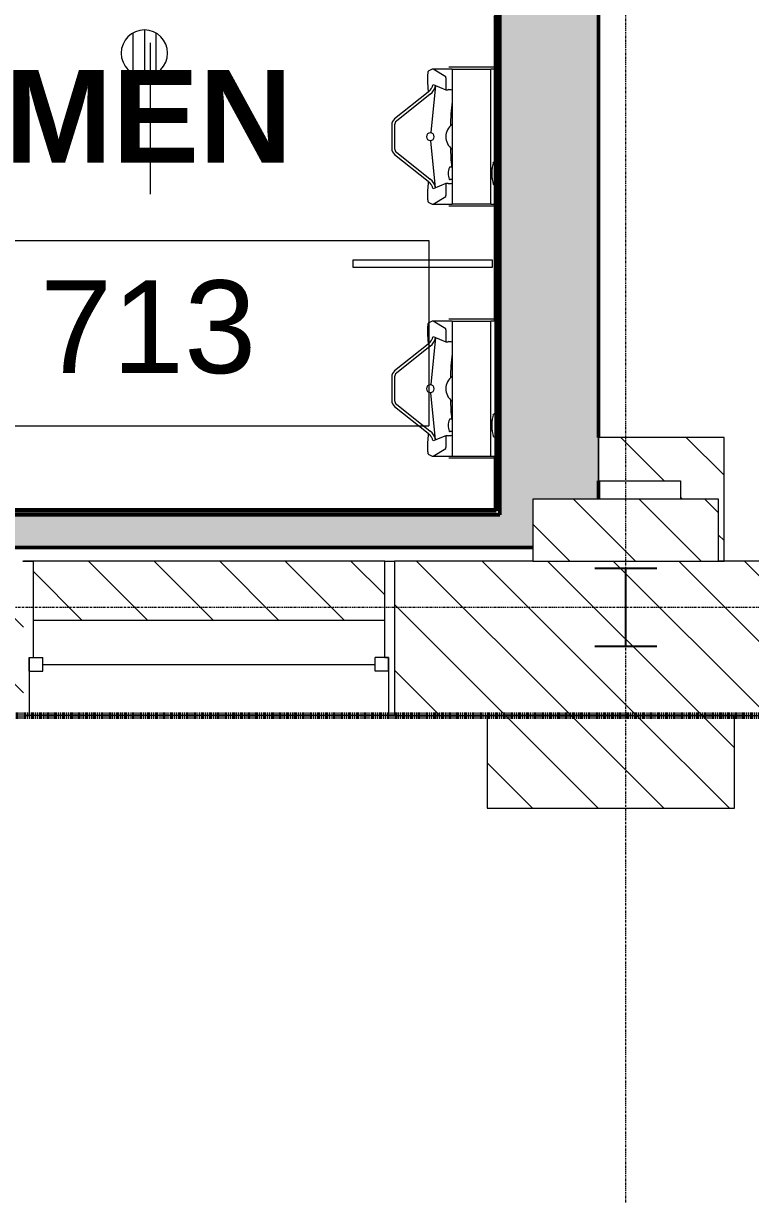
# Model space of a CAD drawing. Header units: inches. Extents: x -1106 to 1409, y -1111 to 918.
# Drawn here: x 537.3 to 631.3, y -305.2 to -153.6 of the extents above; entities that cross this region are included whole.
import ezdxf

# ---------------------------------------------------------------- set-up
doc = ezdxf.new("R2010")
doc.units = ezdxf.units.IN
doc.header["$MEASUREMENT"] = 0
doc.linetypes.add('Double Dash 3_8_', pattern=[1, 0.375, -0.125, 0.125, -0.125, 0.125, -0.125])
doc.linetypes.add('Grid Line 1_4_', pattern=[0.4375, 0.25, -0.0625, 0.0625, -0.0625])
for name, color, linetype, lineweight in [('A-AREA-IDEN', 2, 'Continuous', 9), ('A-DETL', 90, 'Continuous', 13), ('A-GENM', 13, 'Continuous', 9), ('A-GLAZ', 151, 'Continuous', 13), ('A-WALL', 113, 'Continuous', 13), ('A-WALL-PATT', 111, 'Continuous', 13), ('I-WALL', 2, 'Continuous', 13), ('P-SANR-FIXT', 6, 'Continuous', 9), ('Q-SPCQ', 91, 'Continuous', 13), ('S-COLS', 52, 'Continuous', 13), ('S-COLS-SYMB', 171, 'Continuous', 20), ('S-GRID', 1, 'Continuous', 9)]:
    doc.layers.add(name, color=color, linetype=linetype, lineweight=lineweight)
doc.styles.add('Arial_3', font='arial.ttf', dxfattribs={"height": 12})
doc.styles.add('Arial_B', font='arialbd.ttf', dxfattribs={"height": 12})
pattern_1 = [(135, (0, 0), (-4.24264, -4.24264), [])]

# ---------------------------------------------------------------- blocks, each defined once
blk = doc.blocks.new('Concrete-Square-Column - 24 x 8 pier-3368453-7TH FLOOR TELECOM UNDERFLOOR ROUTING PLAN')
at = {"layer": 'S-COLS', "lineweight": 9}
h = blk.add_hatch(dxfattribs=at)
h.set_pattern_fill('FP_11', color=53, style=0, pattern_type=2)
h.set_pattern_definition([(225, (-219.244, -615.18), (4.24264, -4.24264), [])])
h.paths.add_polyline_path([(4, 12), (-4, 12), (-4, -12), (4, -12)], flags=0)
at = {"layer": 'S-COLS', "color": 133, "lineweight": 20}
for p, q in [((4, 12), (-4, 12)), ((-4, 12), (-4, -12)), ((4, -12), (4, 12)), ((-4, -12), (4, -12))]:
    blk.add_line(p, q, dxfattribs=at)
blk = doc.blocks.new('FP_18-7TH FLOOR TELECOM UNDERFLOOR ROUTING PLAN')
at = {"layer": 'A-WALL-PATT', "color": 254, "lineweight": 9}
for p, q in [((467.92, -216.45), (467.92, -216.44)), ((473.92, -216.45), (473.92, -216.44)), ((479.92, -216.45), (479.92, -216.44)), ((485.92, -216.45), (485.92, -216.44)), ((491.92, -216.45), (491.92, -216.44)), ((497.92, -216.45), (497.92, -216.44)), ((503.92, -216.45), (503.92, -216.44)), ((509.92, -216.45), (509.92, -216.44)), ((515.92, -216.45), (515.92, -216.44)), ((521.92, -216.45), (521.92, -216.44)), ((527.92, -216.45), (527.92, -216.44)), ((533.92, -216.45), (533.92, -216.44)), ((539.92, -216.45), (539.92, -216.44)), ((545.92, -216.45), (545.92, -216.44)), ((551.92, -216.45), (551.92, -216.44)), ((557.92, -216.45), (557.92, -216.44)), ((563.92, -216.45), (563.92, -216.44)), ((569.92, -216.45), (569.92, -216.44)), ((575.92, -216.45), (575.92, -216.44)), ((581.92, -216.45), (581.92, -216.44)), ((587.92, -216.45), (587.92, -216.44)), ((593.92, -216.45), (593.92, -216.44))]:
    blk.add_line(p, q, dxfattribs=at)
blk = doc.blocks.new('Basic Wall _ Wall Tile - Restroom 3x6  - 1_2_ Higher - ___-2704307-7TH FLOOR TELECOM UNDERFLOOR ROUTING PLAN')
at = {"layer": 'I-WALL', "color": 253}
blk.add_line((598.17, -216.49), (462.17, -216.49), dxfattribs=at)
at = {"layer": 'I-WALL', "color": 253, "flags": 128}
for points in [[(461.92, -216.74), (461.92, -216.74), (461.95, -216.71), (461.99, -216.67), (462.04, -216.62), (462.1, -216.56), (462.17, -216.49)], [(598.17, -216.49), (598.23, -216.56), (598.3, -216.62), (598.35, -216.67), (598.38, -216.71), (598.41, -216.74), (598.42, -216.74)]]:
    blk.add_lwpolyline(points, dxfattribs=at)
at = {"layer": 'I-WALL', "color": 253}
blk.add_blockref('FP_18-7TH FLOOR TELECOM UNDERFLOOR ROUTING PLAN', (0, 0), dxfattribs=at)
blk = doc.blocks.new('FP_19-7TH FLOOR TELECOM UNDERFLOOR ROUTING PLAN')
at = {"layer": 'A-WALL-PATT', "color": 254, "lineweight": 9}
for p, q in [((598.12, -156.74), (598.11, -156.74)), ((598.12, -162.74), (598.11, -162.74)), ((598.12, -168.74), (598.11, -168.74)), ((598.12, -174.74), (598.11, -174.74)), ((598.12, -180.74), (598.11, -180.74)), ((598.12, -186.74), (598.11, -186.74)), ((598.12, -210.74), (598.11, -210.74))]:
    blk.add_line(p, q, dxfattribs=at)
blk = doc.blocks.new('Basic Wall _ Wall Tile - Restroom 3x6  - 1_2_ Higher - ___-2704626-7TH FLOOR TELECOM UNDERFLOOR ROUTING PLAN')
at = {"layer": 'I-WALL', "color": 253}
for p, q in [((598.17, -152.74), (598.17, -192.18)), ((598.17, -209.68), (598.17, -216.49))]:
    blk.add_line(p, q, dxfattribs=at)
at = {"layer": 'I-WALL', "color": 253, "flags": 128}
for points in [[(598.17, -152.74), (598.23, -152.68), (598.3, -152.62), (598.35, -152.56), (598.38, -152.53), (598.41, -152.5), (598.42, -152.49)], [(598.42, -216.74), (598.41, -216.74), (598.38, -216.71), (598.35, -216.67), (598.3, -216.62), (598.23, -216.56), (598.17, -216.49)]]:
    blk.add_lwpolyline(points, dxfattribs=at)
at = {"layer": 'I-WALL', "color": 253}
blk.add_blockref('FP_19-7TH FLOOR TELECOM UNDERFLOOR ROUTING PLAN', (0, 0), dxfattribs=at)
blk = doc.blocks.new('Double Hung - 48_ x 88_-2956991-7TH FLOOR TELECOM UNDERFLOOR ROUTING PLAN')
at = {"layer": 'A-GLAZ', "color": 133, "lineweight": 20}
for p, q in [((-22.75, 10), (-24, 10)), ((-22.75, 10), (-22.75, -2.5)), ((22.75, 10), (24, 10)), ((22.75, -2.5), (22.75, 10)), ((-23.25, -2.5), (-21.5, -2.5)), ((-23.25, -4.25), (-23.25, -2.5)), ((-23.25, -2.5), (-22.75, -2.5)), ((-23.25, -2.5), (-23.25, -10)), ((-21.5, -4.25), (-21.5, -2.5)), ((21.5, -4.25), (21.5, -2.5)), ((23.25, -2.5), (21.5, -2.5)), ((22.75, -2.5), (23.25, -2.5)), ((23.25, -4.25), (23.25, -2.5)), ((23.25, -2.5), (23.25, -10)), ((-23.25, -4.25), (-21.5, -4.25)), ((-21.5, -3.375), (21.5, -3.375)), ((23.25, -4.25), (21.5, -4.25)), ((-24, -10), (-23.25, -10)), ((24, -10), (23.25, -10))]:
    blk.add_line(p, q, dxfattribs=at)
blk = doc.blocks.new('Shelf-Bradley_Corp-Stainless-9094x - 9094-18-3061667-7TH FLOOR TELECOM UNDERFLOOR ROUTING PLAN')
at = {"layer": 'A-GENM', "color": 53}
for p, q in [((598.18, -159.31), (592.29, -159.31)), ((598.18, -177.31), (592.29, -177.31))]:
    blk.add_line(p, q, dxfattribs=at)
at = {"layer": 'Q-SPCQ', "color": 53, "lineweight": 9}
for p, q in [((592.74, -159.56), (592.74, -177.06)), ((592.74, -159.56), (592.86, -159.56)), ((592.86, -159.56), (597.61, -159.56)), ((597.61, -159.56), (597.74, -159.56)), ((597.74, -177.06), (597.74, -159.56)), ((592.86, -177.06), (592.74, -177.06)), ((597.61, -177.06), (592.86, -177.06)), ((597.74, -177.06), (597.61, -177.06))]:
    blk.add_line(p, q, dxfattribs=at)
blk = doc.blocks.new('Urinal-Manual Flushometer - WEUS 1000_1001-0_13-4730722-7TH FLOOR TELECOM UNDERFLOOR ROUTING PLAN')
at = {"layer": 'A-GENM', "color": 53}
for p, q in [((2.62, 20), (-0.85, 15.67)), ((2.62, 20), (-0.85, 15.67)), ((2.91, 19.77), (-0.57, 15.41)), ((2.91, 19.77), (-0.57, 15.41)), ((6.44, 20.38), (3.4, 20.38)), ((6.44, 20.38), (3.4, 20.38)), ((6.44, 20), (3.4, 20)), ((6.44, 20), (3.4, 20)), ((10.41, 15.41), (6.93, 19.77)), ((10.41, 15.41), (6.93, 19.77)), ((10.69, 15.66), (7.22, 20)), ((10.69, 15.66), (7.22, 20)), ((-3.57, 15.65), (-3.83, 15.15)), ((-3.57, 15.65), (-3.83, 15.15)), ((-1.04, 15.67), (-2.11, 15.73)), ((-1.04, 15.67), (-2.11, 15.73)), ((-1.7, 14.69), (4.39, 15.32)), ((-1.7, 14.69), (4.39, 15.32)), ((11.54, 14.69), (5.45, 15.32)), ((11.54, 14.69), (5.45, 15.32)), ((11.96, 15.73), (10.69, 15.66)), ((11.96, 15.73), (10.69, 15.66)), ((13.67, 15.15), (13.41, 15.65)), ((13.67, 15.15), (13.41, 15.65)), ((-3.83, 15.15), (-3.83, 12.55)), ((-3.83, 15.15), (-3.83, 12.55)), ((-3.83, 15), (-2.84, 13.39)), ((-3.83, 15), (-2.84, 13.39)), ((-1.16, 13.38), (-1.84, 15.02)), ((-1.16, 13.38), (-1.84, 15.02)), ((11.68, 15.02), (11, 13.38)), ((11.68, 15.02), (11, 13.38)), ((12.68, 13.39), (13.67, 15)), ((12.68, 13.39), (13.67, 15)), ((13.67, 12.55), (13.67, 15.15)), ((13.67, 12.55), (13.67, 15.15)), ((-1.16, 13.38), (-2.69, 13.38)), ((-1.16, 13.38), (-2.69, 13.38)), ((-1.16, 13.08), (-1.16, 13.38)), ((-1.16, 13.08), (-1.16, 13.38)), ((-0.64, 12.55), (-0.64, 12.83)), ((-0.64, 12.55), (-0.64, 12.83)), ((0.98, 12.55), (0.98, 12.83)), ((0.98, 12.55), (0.98, 12.83)), ((12.53, 13.38), (11, 13.38)), ((11, 13.38), (11, 13.08)), ((12.53, 13.38), (11, 13.38)), ((11, 13.38), (11, 13.08)), ((-3.83, 7.56), (-3.83, 6.87)), ((-3.83, 7.56), (-3.83, 6.87)), ((-1.38, 6.87), (-1.38, 6.99)), ((-1.38, 6.87), (-1.38, 6.99)), ((-0.45, 7.38), (-0.45, 7.56)), ((-0.45, 7.38), (-0.45, 7.56)), ((-0.45, 7.38), (0.8, 7.38)), ((-0.45, 7.38), (0.8, 7.38)), ((0.8, 7.38), (0.8, 7.56)), ((0.8, 7.38), (0.8, 7.56)), ((1.73, 6.87), (1.73, 6.99)), ((1.73, 6.87), (1.73, 6.99)), ((13.67, 6.87), (13.67, 7.56)), ((13.67, 6.87), (13.67, 7.56))]:
    blk.add_line(p, q, dxfattribs=at)
for centre, radius, start, end in [((3.4, 19.38), 1, 90, 141.3402), ((3.4, 19.38), 1, 90, 141.3402), ((3.4, 19.38), 0.625, 90, 141.3402), ((3.4, 19.38), 0.625, 90, 141.3402), ((6.44, 19.38), 1, 38.6598, 90), ((6.44, 19.38), 1, 38.6598, 90), ((6.44, 19.38), 0.625, 38.6598, 90), ((6.44, 19.38), 0.625, 38.6598, 90), ((-2.16, 16.69), 2.05, 282.9659, 321.3402), ((-2.16, 16.69), 2.05, 282.9659, 321.3402), ((4.92, 15.38), 0.5, 90, 270), ((4.92, 15.38), 0.5, 90, 270), ((4.92, 15.38), 0.5, 270, 90), ((4.92, 15.38), 0.5, 270, 90), ((12.01, 16.69), 2.05, 218.6598, 257.0341), ((12.01, 16.69), 2.05, 218.6598, 257.0341), ((1.05, 13.08), 2.21, 180, 193.744), ((1.05, 13.08), 2.21, 180, 193.744), ((-0.54, 12.83), 0.0994, 109.3933, 177.8289), ((-0.54, 12.83), 0.0994, 109.3933, 177.8289), ((0.17, 11.35), 1.74, 64.4311, 115.2542), ((0.17, 11.35), 1.74, 64.4311, 115.2542), ((0.88, 12.83), 0.0994, 2.1711, 64.4311), ((0.88, 12.83), 0.0994, 2.1711, 64.4311), ((4.92, -31.13), 43.94, 91.8375, 95.1488), ((4.92, -31.13), 43.94, 91.8375, 95.1488), ((4.92, 11.38), 1.99, 36.6728, 142.6894), ((4.92, 11.38), 1.99, 36.6728, 142.6894), ((4.92, -31.13), 43.94, 84.0914, 88.1625), ((4.92, -31.13), 43.94, 84.0914, 88.1625), ((8.8, 13.08), 2.21, 346.2038, 0), ((8.8, 13.08), 2.21, 346.2038, 0), ((-1.03, 6.93), 0.358, 106.7178, 171.2822), ((-1.03, 6.93), 0.358, 106.7178, 171.2822), ((-0.45, 5.01), 2.36, 90, 106.7178), ((-0.45, 5.01), 2.36, 90, 106.7178), ((0.8, 5.01), 2.36, 73.2822, 90), ((0.8, 5.01), 2.36, 73.2822, 90), ((1.37, 6.93), 0.358, 8.7178, 73.2822), ((1.37, 6.93), 0.358, 8.7178, 73.2822)]:
    blk.add_arc(centre, radius, start, end, dxfattribs=at)
for centre, start_param, end_param in [((-2.69, 13.39), 3.20102, 4.69112), ((-2.69, 13.39), 3.20102, 4.69112), ((12.53, 13.39), 4.733658, 6.223758), ((12.53, 13.39), 4.733658, 6.223758)]:
    blk.add_ellipse(centre, major_axis=(0.151, 0), ratio=0.100751, start_param=start_param, end_param=end_param, dxfattribs=at)
for points, knots in [([(-2.11, 15.73), (-2.22, 15.74), (-2.46, 15.75), (-2.83, 15.74), (-3.16, 15.73), (-3.4, 15.7), (-3.53, 15.68), (-3.57, 15.66), (-3.57, 15.65)], [0, 0, 0, 0, 0.181818, 0.363636, 0.545455, 0.727273, 0.863636, 1, 1, 1, 1]), ([(-2.11, 15.73), (-2.22, 15.74), (-2.46, 15.75), (-2.83, 15.74), (-3.16, 15.73), (-3.4, 15.7), (-3.53, 15.68), (-3.57, 15.66), (-3.57, 15.65)], [0, 0, 0, 0, 0.181818, 0.363636, 0.545455, 0.727273, 0.863636, 1, 1, 1, 1]), ([(-1.84, 15.02), (-1.77, 15.05), (-1.65, 15.09), (-1.49, 15.15), (-1.39, 15.21), (-1.32, 15.25), (-1.27, 15.28), (-1.22, 15.31), (-1.17, 15.36), (-1.07, 15.43), (-0.96, 15.54), (-0.88, 15.62), (-0.85, 15.67)], [0, 0, 0, 0, 0.1, 0.2, 0.3, 0.35, 0.4, 0.45, 0.5, 0.6, 0.8, 1, 1, 1, 1]), ([(-1.84, 15.02), (-1.77, 15.05), (-1.65, 15.09), (-1.49, 15.15), (-1.39, 15.21), (-1.32, 15.25), (-1.27, 15.28), (-1.22, 15.31), (-1.17, 15.36), (-1.07, 15.43), (-0.96, 15.54), (-0.88, 15.62), (-0.85, 15.67)], [0, 0, 0, 0, 0.1, 0.2, 0.3, 0.35, 0.4, 0.45, 0.5, 0.6, 0.8, 1, 1, 1, 1]), ([(10.69, 15.66), (10.73, 15.62), (10.8, 15.53), (10.92, 15.43), (11.01, 15.35), (11.07, 15.31), (11.12, 15.28), (11.17, 15.25), (11.23, 15.2), (11.33, 15.15), (11.49, 15.09), (11.61, 15.05), (11.68, 15.02)], [0, 0, 0, 0, 0.2, 0.4, 0.5, 0.55, 0.6, 0.65, 0.7, 0.8, 0.9, 1, 1, 1, 1]), ([(10.69, 15.66), (10.73, 15.62), (10.8, 15.53), (10.92, 15.43), (11.01, 15.35), (11.07, 15.31), (11.12, 15.28), (11.17, 15.25), (11.23, 15.2), (11.33, 15.15), (11.49, 15.09), (11.61, 15.05), (11.68, 15.02)], [0, 0, 0, 0, 0.2, 0.4, 0.5, 0.55, 0.6, 0.65, 0.7, 0.8, 0.9, 1, 1, 1, 1]), ([(13.41, 15.65), (13.41, 15.65), (13.39, 15.67), (13.34, 15.68), (13.25, 15.7), (13.13, 15.71), (12.99, 15.73), (12.78, 15.74), (12.51, 15.75), (12.21, 15.74), (12.04, 15.74), (11.96, 15.73)], [0, 0, 0, 0, 0.090909, 0.181818, 0.272727, 0.363636, 0.454545, 0.545455, 0.727273, 0.863636, 1, 1, 1, 1]), ([(13.41, 15.65), (13.41, 15.65), (13.39, 15.67), (13.34, 15.68), (13.25, 15.7), (13.13, 15.71), (12.99, 15.73), (12.78, 15.74), (12.51, 15.75), (12.21, 15.74), (12.04, 15.74), (11.96, 15.73)], [0, 0, 0, 0, 0.090909, 0.181818, 0.272727, 0.363636, 0.454545, 0.545455, 0.727273, 0.863636, 1, 1, 1, 1])]:
    blk.add_open_spline(points, degree=3, knots=knots, dxfattribs=at)
blk.add_open_spline([(-0.85, 15.67), (-0.88, 15.67), (-0.94, 15.67), (-1.01, 15.67), (-1.04, 15.67)], degree=3, dxfattribs=at)
blk.add_open_spline([(-0.85, 15.67), (-0.88, 15.67), (-0.94, 15.67), (-1.01, 15.67), (-1.04, 15.67)], degree=3, dxfattribs=at)
blk = doc.blocks.new('Urinal Partition - Urinal Partition-4730723-7TH FLOOR TELECOM UNDERFLOOR ROUTING PLAN')
at = {"layer": 'Q-SPCQ', "color": 53, "lineweight": 9}
for p, q in [((-0.98, 7.37), (-0.98, 25.37)), ((-0.98, 25.37), (0.02, 25.37)), ((0.02, 25.37), (0.02, 7.37)), ((0.02, 7.37), (-0.98, 7.37))]:
    blk.add_line(p, q, dxfattribs=at)
blk = doc.blocks.new('Urinal-Manual Flushometer - WEUS 1000_1001-0_13-V42-7TH FLOOR TELECOM UNDERFLOOR ROUTING PLAN')
at = {"layer": 'A-GENM', "color": 53}
for p, q in [((2.62, 20), (-0.85, 15.67)), ((2.62, 20), (-0.85, 15.67)), ((2.91, 19.77), (-0.57, 15.41)), ((2.91, 19.77), (-0.57, 15.41)), ((6.44, 20.38), (3.4, 20.38)), ((6.44, 20.38), (3.4, 20.38)), ((6.44, 20), (3.4, 20)), ((6.44, 20), (3.4, 20)), ((10.41, 15.41), (6.93, 19.77)), ((10.41, 15.41), (6.93, 19.77)), ((10.69, 15.66), (7.22, 20)), ((10.69, 15.66), (7.22, 20)), ((-3.57, 15.65), (-3.83, 15.15)), ((-3.57, 15.65), (-3.83, 15.15)), ((-1.04, 15.67), (-2.11, 15.73)), ((-1.04, 15.67), (-2.11, 15.73)), ((-1.7, 14.69), (4.39, 15.32)), ((-1.7, 14.69), (4.39, 15.32)), ((11.54, 14.69), (5.45, 15.32)), ((11.54, 14.69), (5.45, 15.32)), ((11.96, 15.73), (10.69, 15.66)), ((11.96, 15.73), (10.69, 15.66)), ((13.67, 15.15), (13.41, 15.65)), ((13.67, 15.15), (13.41, 15.65)), ((-3.83, 15.15), (-3.83, 12.55)), ((-3.83, 15.15), (-3.83, 12.55)), ((-3.83, 15), (-2.84, 13.39)), ((-3.83, 15), (-2.84, 13.39)), ((-1.16, 13.38), (-1.84, 15.02)), ((-1.16, 13.38), (-1.84, 15.02)), ((11.68, 15.02), (11, 13.38)), ((11.68, 15.02), (11, 13.38)), ((12.68, 13.39), (13.67, 15)), ((12.68, 13.39), (13.67, 15)), ((13.67, 12.55), (13.67, 15.15)), ((13.67, 12.55), (13.67, 15.15)), ((-1.16, 13.38), (-2.69, 13.38)), ((-1.16, 13.38), (-2.69, 13.38)), ((-1.16, 13.08), (-1.16, 13.38)), ((-1.16, 13.08), (-1.16, 13.38)), ((-0.64, 12.55), (-0.64, 12.83)), ((-0.64, 12.55), (-0.64, 12.83)), ((0.98, 12.55), (0.98, 12.83)), ((0.98, 12.55), (0.98, 12.83)), ((12.53, 13.38), (11, 13.38)), ((11, 13.38), (11, 13.08)), ((12.53, 13.38), (11, 13.38)), ((11, 13.38), (11, 13.08)), ((-3.83, 7.56), (-3.83, 7.13)), ((-3.83, 7.56), (-3.83, 7.13)), ((-0.45, 7.38), (-0.45, 7.56)), ((-0.45, 7.38), (-0.45, 7.56)), ((-0.45, 7.38), (0.8, 7.38)), ((-0.45, 7.38), (0.8, 7.38)), ((0.8, 7.38), (0.8, 7.56)), ((0.8, 7.38), (0.8, 7.56)), ((13.67, 7.13), (13.67, 7.56)), ((13.67, 7.13), (13.67, 7.56))]:
    blk.add_line(p, q, dxfattribs=at)
for centre, radius, start, end in [((3.4, 19.38), 1, 90, 141.3402), ((3.4, 19.38), 1, 90, 141.3402), ((3.4, 19.38), 0.625, 90, 141.3402), ((3.4, 19.38), 0.625, 90, 141.3402), ((6.44, 19.38), 1, 38.6598, 90), ((6.44, 19.38), 1, 38.6598, 90), ((6.44, 19.38), 0.625, 38.6598, 90), ((6.44, 19.38), 0.625, 38.6598, 90), ((-2.16, 16.69), 2.05, 282.9659, 321.3402), ((-2.16, 16.69), 2.05, 282.9659, 321.3402), ((4.92, 15.38), 0.5, 90, 270), ((4.92, 15.38), 0.5, 90, 270), ((4.92, 15.38), 0.5, 270, 90), ((4.92, 15.38), 0.5, 270, 90), ((12.01, 16.69), 2.05, 218.6598, 257.0341), ((12.01, 16.69), 2.05, 218.6598, 257.0341), ((1.05, 13.08), 2.21, 180, 193.744), ((1.05, 13.08), 2.21, 180, 193.744), ((-0.54, 12.83), 0.0994, 109.3933, 177.8289), ((-0.54, 12.83), 0.0994, 109.3933, 177.8289), ((0.17, 11.35), 1.74, 64.4311, 115.2542), ((0.17, 11.35), 1.74, 64.4311, 115.2542), ((0.88, 12.83), 0.0994, 2.1711, 64.4311), ((0.88, 12.83), 0.0994, 2.1711, 64.4311), ((4.92, -31.13), 43.94, 91.8375, 95.1488), ((4.92, -31.13), 43.94, 91.8375, 95.1488), ((4.92, 11.38), 1.99, 36.6728, 142.6894), ((4.92, 11.38), 1.99, 36.6728, 142.6894), ((4.92, -31.13), 43.94, 84.0914, 88.1625), ((4.92, -31.13), 43.94, 84.0914, 88.1625), ((8.8, 13.08), 2.21, 346.2038, 0), ((8.8, 13.08), 2.21, 346.2038, 0), ((-1.03, 6.93), 0.358, 106.7178, 139), ((-1.03, 6.93), 0.358, 106.7178, 139), ((-0.45, 5.01), 2.36, 90, 106.7178), ((-0.45, 5.01), 2.36, 90, 106.7178), ((0.8, 5.01), 2.36, 73.2822, 90), ((0.8, 5.01), 2.36, 73.2822, 90), ((1.37, 6.93), 0.358, 41, 73.2822), ((1.37, 6.93), 0.358, 41, 73.2822)]:
    blk.add_arc(centre, radius, start, end, dxfattribs=at)
for centre, start_param, end_param in [((-2.69, 13.39), 3.20102, 4.69112), ((-2.69, 13.39), 3.20102, 4.69112), ((12.53, 13.39), 4.733658, 6.223758), ((12.53, 13.39), 4.733658, 6.223758)]:
    blk.add_ellipse(centre, major_axis=(0.151, 0), ratio=0.100751, start_param=start_param, end_param=end_param, dxfattribs=at)
for points, knots in [([(-2.11, 15.73), (-2.22, 15.74), (-2.46, 15.75), (-2.83, 15.74), (-3.16, 15.73), (-3.4, 15.7), (-3.53, 15.68), (-3.57, 15.66), (-3.57, 15.65)], [0, 0, 0, 0, 0.181818, 0.363636, 0.545455, 0.727273, 0.863636, 1, 1, 1, 1]), ([(-2.11, 15.73), (-2.22, 15.74), (-2.46, 15.75), (-2.83, 15.74), (-3.16, 15.73), (-3.4, 15.7), (-3.53, 15.68), (-3.57, 15.66), (-3.57, 15.65)], [0, 0, 0, 0, 0.181818, 0.363636, 0.545455, 0.727273, 0.863636, 1, 1, 1, 1]), ([(-1.84, 15.02), (-1.77, 15.05), (-1.65, 15.09), (-1.49, 15.15), (-1.39, 15.21), (-1.32, 15.25), (-1.27, 15.28), (-1.22, 15.31), (-1.17, 15.36), (-1.07, 15.43), (-0.96, 15.54), (-0.88, 15.62), (-0.85, 15.67)], [0, 0, 0, 0, 0.1, 0.2, 0.3, 0.35, 0.4, 0.45, 0.5, 0.6, 0.8, 1, 1, 1, 1]), ([(-1.84, 15.02), (-1.77, 15.05), (-1.65, 15.09), (-1.49, 15.15), (-1.39, 15.21), (-1.32, 15.25), (-1.27, 15.28), (-1.22, 15.31), (-1.17, 15.36), (-1.07, 15.43), (-0.96, 15.54), (-0.88, 15.62), (-0.85, 15.67)], [0, 0, 0, 0, 0.1, 0.2, 0.3, 0.35, 0.4, 0.45, 0.5, 0.6, 0.8, 1, 1, 1, 1]), ([(10.69, 15.66), (10.73, 15.62), (10.8, 15.53), (10.92, 15.43), (11.01, 15.35), (11.07, 15.31), (11.12, 15.28), (11.17, 15.25), (11.23, 15.2), (11.33, 15.15), (11.49, 15.09), (11.61, 15.05), (11.68, 15.02)], [0, 0, 0, 0, 0.2, 0.4, 0.5, 0.55, 0.6, 0.65, 0.7, 0.8, 0.9, 1, 1, 1, 1]), ([(10.69, 15.66), (10.73, 15.62), (10.8, 15.53), (10.92, 15.43), (11.01, 15.35), (11.07, 15.31), (11.12, 15.28), (11.17, 15.25), (11.23, 15.2), (11.33, 15.15), (11.49, 15.09), (11.61, 15.05), (11.68, 15.02)], [0, 0, 0, 0, 0.2, 0.4, 0.5, 0.55, 0.6, 0.65, 0.7, 0.8, 0.9, 1, 1, 1, 1]), ([(13.41, 15.65), (13.41, 15.65), (13.39, 15.67), (13.34, 15.68), (13.25, 15.7), (13.13, 15.71), (12.99, 15.73), (12.78, 15.74), (12.51, 15.75), (12.21, 15.74), (12.04, 15.74), (11.96, 15.73)], [0, 0, 0, 0, 0.090909, 0.181818, 0.272727, 0.363636, 0.454545, 0.545455, 0.727273, 0.863636, 1, 1, 1, 1]), ([(13.41, 15.65), (13.41, 15.65), (13.39, 15.67), (13.34, 15.68), (13.25, 15.7), (13.13, 15.71), (12.99, 15.73), (12.78, 15.74), (12.51, 15.75), (12.21, 15.74), (12.04, 15.74), (11.96, 15.73)], [0, 0, 0, 0, 0.090909, 0.181818, 0.272727, 0.363636, 0.454545, 0.545455, 0.727273, 0.863636, 1, 1, 1, 1])]:
    blk.add_open_spline(points, degree=3, knots=knots, dxfattribs=at)
blk.add_open_spline([(-0.85, 15.67), (-0.88, 15.67), (-0.94, 15.67), (-1.01, 15.67), (-1.04, 15.67)], degree=3, dxfattribs=at)
blk.add_open_spline([(-0.85, 15.67), (-0.88, 15.67), (-0.94, 15.67), (-1.01, 15.67), (-1.04, 15.67)], degree=3, dxfattribs=at)
blk = doc.blocks.new('Floor Drain - 6_ Diameter-4443130-7TH FLOOR TELECOM UNDERFLOOR ROUTING PLAN')
at = {"layer": 'P-SANR-FIXT'}
for p, q in [((-1.5, 2.6), (-1.5, -2.6)), ((0, 3), (0, -3)), ((1.5, 2.6), (1.5, -2.6))]:
    blk.add_line(p, q, dxfattribs=at)
for start, end in [(360, 180), (180, 360)]:
    blk.add_arc((0, 0), 3, start, end, dxfattribs=at)
blk = doc.blocks.new('18433_1 - AEO NY - CENTRAL_rvt-1-7TH FLOOR TELECOM UNDERFLOOR ROUTING PLAN')
at = {"layer": 'A-WALL-PATT'}
for points in [[(598.92, -217.24), (603.18, -217.24), (603.18, -215.24), (611.67, -215.24), (611.67, -48.37), (598.92, -48.37), (598.92, -207.88)], [(593.25, -221.49), (603.18, -221.49), (603.18, -217.24), (461.42, -217.24), (461.42, -221.49), (548.14, -221.49)]]:
    blk.add_hatch(color=253, dxfattribs=at).paths.add_polyline_path(points, flags=0)
at = {"layer": 'A-WALL-PATT', "lineweight": 5}
for points in [[(598.42, -216.74), (598.92, -216.74), (598.92, -151.99), (598.42, -151.99), (598.42, -207.88)], [(581.97, -217.24), (598.92, -217.24), (598.92, -216.74), (461.42, -216.74), (461.42, -217.24), (570.69, -217.24)]]:
    blk.add_hatch(color=9, dxfattribs=at).paths.add_polyline_path(points, flags=0)
at = {"layer": 'A-WALL-PATT', "lineweight": 9}
h = blk.add_hatch(dxfattribs=at)
h.set_pattern_fill('FP_1', color=53, style=0, pattern_type=2)
h.set_pattern_definition(pattern_1)
h.paths.add_polyline_path([(622.27, -212.87), (622.27, -207.24), (611.67, -207.24), (611.67, -212.87), (615.81, -212.87)], flags=0)
h = blk.add_hatch(dxfattribs=at)
h.set_pattern_fill('FP_1', color=53, style=0, pattern_type=2)
h.set_pattern_definition(pattern_1)
h.paths.add_polyline_path([(627.9, -223.24), (627.9, -207.24), (622.27, -207.24), (622.27, -215.24), (627.18, -215.24), (627.18, -223.24)], flags=0)
h = blk.add_hatch(dxfattribs=at)
h.set_pattern_fill('FP_1', color=53, style=0, pattern_type=2)
h.set_pattern_definition(pattern_1)
h.paths.add_polyline_path([(633.4, -243.24), (633.4, -223.24), (585.27, -223.24), (585.27, -243.24), (627.18, -243.24)], flags=0)
h.paths.add_polyline_path([(537.27, -243.24), (537.27, -223.24), (513.27, -223.24), (513.27, -243.24)], flags=0)
h.paths.add_polyline_path([(465.27, -243.24), (465.27, -223.24), (441.27, -223.24), (441.27, -243.24), (457.91, -243.24)], flags=0)
h.paths.add_polyline_path([(393.27, -243.24), (393.27, -223.24), (333.27, -223.24), (333.27, -243.24), (367.69, -243.24)], flags=0)
h.paths.add_polyline_path([(277.47, -243.24), (285.27, -243.24), (285.27, -223.24), (261.27, -223.24), (261.27, -243.24)], flags=0)
h.paths.add_polyline_path([(213.27, -243.24), (213.27, -223.24), (189.27, -223.24), (189.27, -243.24)], flags=0)
h.paths.add_polyline_path([(125.27, -243.24), (141.27, -243.24), (141.27, -223.24), (125.27, -223.24)], flags=0)
h = blk.add_hatch(dxfattribs=at)
h.set_pattern_fill('FP_1', color=53, style=0, pattern_type=2)
h.set_pattern_definition(pattern_1)
h.paths.add_polyline_path([(584.02, -230.87), (584.02, -223.24), (538.52, -223.24), (538.52, -230.87), (548.14, -230.87)], flags=0)
h = blk.add_hatch(dxfattribs=at)
h.set_pattern_fill('FP_1', color=53, style=0, pattern_type=2)
h.set_pattern_definition(pattern_1)
h.paths.add_polyline_path([(629.27, -255.24), (629.27, -243.24), (597.27, -243.24), (597.27, -255.24)], flags=0)
at = {"layer": 'A-WALL', "color": 253}
for p, q in [((611.67, -212.87), (611.67, -207.24)), ((611.67, -207.24), (611.67, -212.87)), ((627.9, -223.24), (627.18, -223.24)), ((627.18, -223.24), (627.9, -223.24))]:
    blk.add_line(p, q, dxfattribs=at)
at = {"layer": 'A-WALL', "color": 133, "lineweight": 20}
for p, q in [((622.27, -207.24), (611.67, -207.24)), ((627.9, -207.24), (622.27, -207.24)), ((627.9, -223.24), (627.9, -207.24)), ((611.67, -212.87), (622.27, -212.87)), ((622.27, -212.87), (622.27, -215.24)), ((584.02, -223.24), (538.52, -223.24)), ((538.52, -223.24), (538.52, -230.87)), ((584.02, -230.87), (584.02, -223.24)), ((603.18, -223.24), (585.27, -223.24)), ((585.27, -223.24), (585.27, -243.24)), ((633.4, -223.24), (627.9, -223.24)), ((538.52, -230.87), (584.02, -230.87)), ((585.27, -243.24), (633.4, -243.24)), ((629.27, -243.24), (597.27, -243.24)), ((597.27, -243.24), (597.27, -255.24)), ((629.27, -255.24), (629.27, -243.24)), ((597.27, -255.24), (629.27, -255.24))]:
    blk.add_line(p, q, dxfattribs=at)
at = {"layer": 'A-WALL', "color": 53, "lineweight": 9}
for p, q in [((537.27, -223.24), (538.52, -223.24)), ((584.02, -223.24), (585.27, -223.24)), ((585.27, -243.24), (537.27, -243.24))]:
    blk.add_line(p, q, dxfattribs=at)
at = {"layer": 'I-WALL', "color": 213, "lineweight": 50}
for p, q in [((598.92, -53.24), (598.92, -217.24)), ((611.67, -207.24), (611.67, -55.37)), ((598.42, -152.49), (598.42, -216.74)), ((598.92, -216.74), (598.92, -151.99)), ((611.67, -215.24), (611.67, -212.87)), ((598.42, -216.74), (461.92, -216.74)), ((598.92, -217.24), (598.92, -216.74)), ((598.92, -217.24), (461.42, -217.24)), ((461.42, -217.24), (598.92, -217.24)), ((461.42, -221.49), (603.18, -221.49))]:
    blk.add_line(p, q, dxfattribs=at)
at = {"layer": 'S-GRID', "linetype": 'Grid Line 1_4_'}
for p, q in [((615.18, -423.37), (615.18, 870.85)), ((965.79, -229.24), (-931.82, -229.24))]:
    blk.add_line(p, q, dxfattribs=at)
at = {"color": 53, "lineweight": 9}
for name, p in [('Basic Wall _ Wall Tile - Restroom 3x6  - 1_2_ Higher - ___-2704626-7TH FLOOR TELECOM UNDERFLOOR ROUTING PLAN', (0, 0)), ('Floor Drain - 6_ Diameter-4443130-7TH FLOOR TELECOM UNDERFLOOR ROUTING PLAN', (552.92, -157.49)), ('Shelf-Bradley_Corp-Stainless-9094x - 9094-18-3061667-7TH FLOOR TELECOM UNDERFLOOR ROUTING PLAN', (0, 0)), ('Shelf-Bradley_Corp-Stainless-9094x - 9094-18-3061667-7TH FLOOR TELECOM UNDERFLOOR ROUTING PLAN', (0, -32.63)), ('Basic Wall _ Wall Tile - Restroom 3x6  - 1_2_ Higher - ___-2704307-7TH FLOOR TELECOM UNDERFLOOR ROUTING PLAN', (0, 0)), ('Double Hung - 48_ x 88_-2956991-7TH FLOOR TELECOM UNDERFLOOR ROUTING PLAN', (561.27, -233.24))]:
    blk.add_blockref(name, p, dxfattribs=at)
for name, p, rotation in [('Urinal-Manual Flushometer - WEUS 1000_1001-0_13-V42-7TH FLOOR TELECOM UNDERFLOOR ROUTING PLAN', (605.29, -173.23), 89.99999999999991), ('Urinal Partition - Urinal Partition-4730723-7TH FLOOR TELECOM UNDERFLOOR ROUTING PLAN', (605.29, -184.27), 89.99999999999991), ('Urinal-Manual Flushometer - WEUS 1000_1001-0_13-4730722-7TH FLOOR TELECOM UNDERFLOOR ROUTING PLAN', (605.29, -205.85), 89.99999999999991), ('Concrete-Square-Column - 24 x 8 pier-3368453-7TH FLOOR TELECOM UNDERFLOOR ROUTING PLAN', (615.18, -219.24), 270.0000000000001)]:
    blk.add_blockref(name, p, dxfattribs=dict(at, rotation=rotation))
blk = doc.blocks.new('W-Wide Flange-Column - W10X49-819827-7TH FLOOR TELECOM UNDERFLOOR ROUTING PLAN')
at = {"layer": 'S-COLS-SYMB', "color": 63, "lineweight": 25}
for p, q in [((-4.01, 5.05), (4.01, 5.05)), ((0, 5.05), (0, -5.05)), ((-4.01, -5.05), (4.01, -5.05))]:
    blk.add_line(p, q, dxfattribs=at)
blk = doc.blocks.new('5649_structural model_2019_rvt-1-7TH FLOOR TELECOM UNDERFLOOR ROUTING PLAN')
at = {"color": 123, "lineweight": 13, "rotation": 180}
blk.add_blockref('W-Wide Flange-Column - W10X49-819827-7TH FLOOR TELECOM UNDERFLOOR ROUTING PLAN', (615.18, -229.24), dxfattribs=at)
blk = doc.blocks.new('Room Tag - Room Tag-84095-7TH FLOOR TELECOM UNDERFLOOR ROUTING PLAN')
at = {"layer": 'A-AREA-IDEN'}
for p, q in [((-0.375, -0.0625), (-0.375, -0.3125)), ((-0.375, -0.0625), (0.375, -0.0625)), ((0.375, -0.0625), (0.375, -0.3125)), ((-0.375, -0.3125), (0.375, -0.3125))]:
    blk.add_line(p, q, dxfattribs=at)

msp = doc.modelspace()

# ---------------------------------------------------------------- block references
at = {"lineweight": 5}
msp.add_blockref('18433_1 - AEO NY - CENTRAL_rvt-1-7TH FLOOR TELECOM UNDERFLOOR ROUTING PLAN', (0, 0), dxfattribs=at)

# ---------------------------------------------------------------- next in the draw order: linework, layer by layer
at = {"layer": 'A-AREA-IDEN'}
msp.add_line((553.7, -175.74), (553.7, -156.16), dxfattribs=at)
at = {"layer": 'A-DETL', "linetype": 'Double Dash 3_8_', "lineweight": 140}
msp.add_line((125.27, -243.24), (934.11, -243.24), dxfattribs=at)

# ---------------------------------------------------------------- next in the draw order: block references
at = {"lineweight": 5}
msp.add_blockref('5649_structural model_2019_rvt-1-7TH FLOOR TELECOM UNDERFLOOR ROUTING PLAN', (0, 0), dxfattribs=at)
at = {"layer": 'A-AREA-IDEN', "xscale": 95.99999999999994, "yscale": 95.99999999999994, "zscale": 95.99999999999994}
msp.add_blockref('Room Tag - Room Tag-84095-7TH FLOOR TELECOM UNDERFLOOR ROUTING PLAN', (553.7, -175.74), dxfattribs=at)

# ---------------------------------------------------------------- next in the draw order: texts
at = {"layer": 'A-AREA-IDEN', "char_height": 12, "attachment_point": 1}
for s, insert, width, style in [('MEN', (534.83, -159.66), 45.45, 'Arial_B'), ('713', (539.42, -186.91), 33.633, 'Arial_3')]:
    msp.add_mtext(s, dxfattribs=dict(at, insert=insert, width=width, style=style))

doc.saveas('drawing.dxf')
